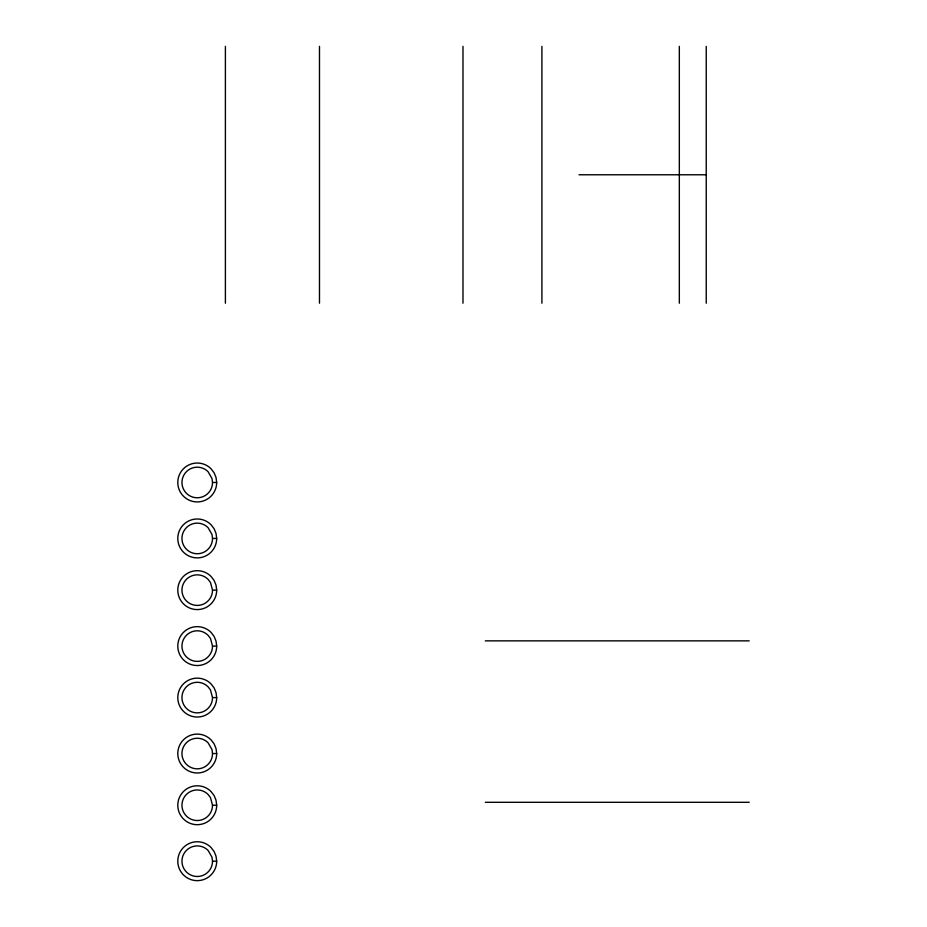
<?xml version="1.0" encoding="UTF-8"?>
<svg xmlns="http://www.w3.org/2000/svg" width="927" height="927" viewBox="0 0 927 927"><rect width="100%" height="100%" fill="white"/><g stroke="black" fill="none" stroke-linecap="round" stroke-linejoin="round"><path stroke-width="1.39" d="M579.039 174.774L706.235 174.774M212.526 482.48L212.005 478.529L208.054 471.669A15.284 15.284 0 0 0 183.998 474.844A15.284 15.284 0 0 0 193.28 497.254A15.284 15.284 0 0 0 212.526 482.48L216.698 482.48L216.026 477.451L214.091 472.758L210.997 468.726A19.455 19.455 0 0 0 180.394 472.758A19.455 19.455 0 0 0 192.202 501.275A19.455 19.455 0 0 0 216.698 482.48M212.526 538.436L212.005 534.485L208.054 527.625A15.284 15.284 0 0 0 183.998 530.789A15.284 15.284 0 0 0 193.28 553.21A15.284 15.284 0 0 0 212.526 538.436L216.698 538.436L216.026 533.407L214.091 528.714L210.997 524.682A19.455 19.455 0 0 0 180.394 528.714A19.455 19.455 0 0 0 192.202 557.231A19.455 19.455 0 0 0 216.698 538.436M212.526 590.14L210.475 582.492L208.054 579.329A15.284 15.284 0 0 0 183.998 582.492A15.284 15.284 0 0 0 193.28 604.902A15.284 15.284 0 0 0 212.526 590.14L216.698 590.14L216.026 585.099L214.091 580.406L210.997 576.385A19.455 19.455 0 0 0 180.394 580.406A19.455 19.455 0 0 0 192.202 608.923A19.455 19.455 0 0 0 216.698 590.14M485.308 640.858L749.213 640.858M212.526 646.096L210.475 638.448L208.054 635.285A15.284 15.284 0 0 0 183.998 638.448A15.284 15.284 0 0 0 193.28 660.858A15.284 15.284 0 0 0 212.526 646.096L216.698 646.096L216.026 641.055L214.091 636.362L210.997 632.341A19.455 19.455 0 0 0 180.394 636.362A19.455 19.455 0 0 0 192.202 664.879A19.455 19.455 0 0 0 216.698 646.096M212.526 697.591L210.475 689.943L208.054 686.78A15.284 15.284 0 0 0 183.998 689.943A15.284 15.284 0 0 0 193.28 712.353A15.284 15.284 0 0 0 212.526 697.591L216.698 697.591L216.026 692.55L214.091 687.857L210.997 683.836A19.455 19.455 0 0 0 180.394 687.857A19.455 19.455 0 0 0 192.202 716.374A19.455 19.455 0 0 0 216.698 697.591M212.526 753.547L212.005 749.584L208.054 742.736A15.284 15.284 0 0 0 183.998 745.899A15.284 15.284 0 0 0 193.28 768.309A15.284 15.284 0 0 0 212.526 753.547L216.698 753.547L216.026 748.506L214.091 743.813L210.997 739.792A19.455 19.455 0 0 0 180.394 743.813A19.455 19.455 0 0 0 192.202 772.33A19.455 19.455 0 0 0 216.698 753.547M485.308 802.307L749.213 802.307M212.526 805.239L210.475 797.602L208.054 794.427A15.284 15.284 0 0 0 183.998 797.602A15.284 15.284 0 0 0 193.28 820.013A15.284 15.284 0 0 0 212.526 805.239L216.698 805.239L216.026 800.21L214.091 795.517L210.997 791.484A19.455 19.455 0 0 0 180.394 795.517A19.455 19.455 0 0 0 192.202 824.033A19.455 19.455 0 0 0 216.698 805.239M212.526 861.195L212.005 857.243L208.054 850.383A15.284 15.284 0 0 0 183.998 853.558A15.284 15.284 0 0 0 193.28 875.969A15.284 15.284 0 0 0 212.526 861.195L216.698 861.195L216.026 856.166L214.091 851.473L210.997 847.44A19.455 19.455 0 0 0 180.394 851.473A19.455 19.455 0 0 0 192.202 879.99A19.455 19.455 0 0 0 216.698 861.195M706.235 46.35L706.235 303.199M679.329 46.35L679.329 303.199M541.913 46.35L541.913 303.199M462.979 46.35L462.979 303.199M319.479 46.35L319.479 303.199M225.4 46.35L225.4 303.199"/></g></svg>
